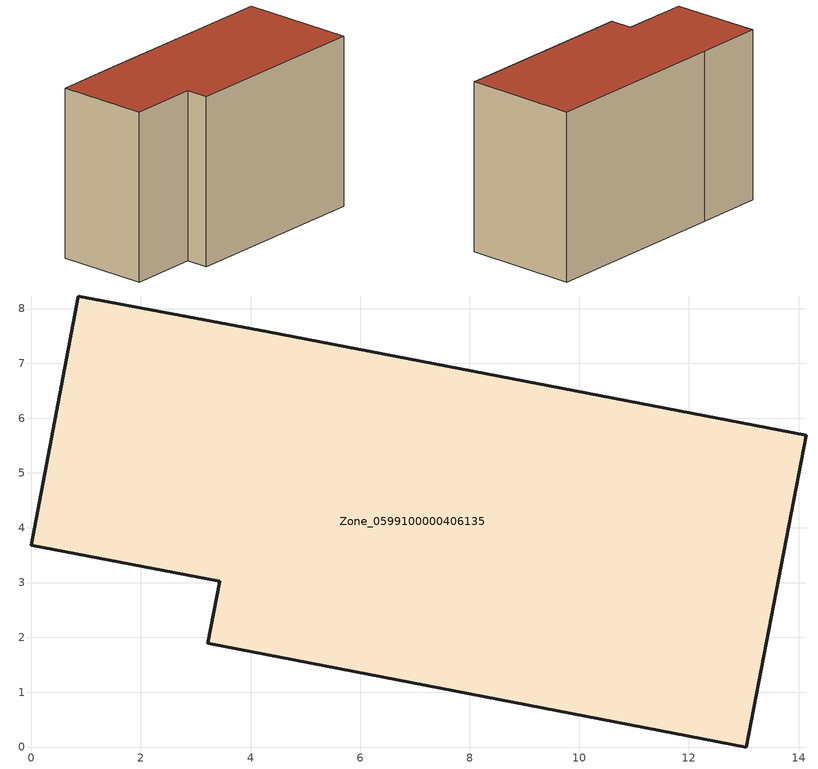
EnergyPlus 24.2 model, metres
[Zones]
Zone_0599100000406135
 floor ground (C_G): 3.22,1.89 3.44,3.02 0,3.69 0.85,8.23 4.32,7.58 14.14,5.69 13.04,0 z0
 wall outside (C_F): 3.44,3.02 3.22,1.89 13.04,0 14.14,5.69 4.32,7.58 0.85,8.23 0,3.69 3.44,3.02 z0:8.69
 roof outside (C_R): 0.85,8.23 0,3.69 3.44,3.02 3.22,1.89 13.04,0 14.14,5.69 4.32,7.58 z8.69
[BUILDING]
Pand.0599100000406135: North Axis=0; Terrain=City; Loads Convergence Tolerance Value=0.04; Temperature Convergence Tolerance Value=0.4; Solar Distribution=FullExterior; Maximum Number of Warmup Days=25; Minimum Number of Warmup Days=1
[Site:Location]
Rotterdam.The.Hague.AP_ZH_NLD Design_Conditions: Latitude=51.96; Longitude=4.45; Time Zone=1; Elevation=-4.5
[SITE:GROUNDTEMPERATURE:BUILDINGSURFACE]
18, 18, 18, 18, 18, 18, 18, 18, 18, 18, 18, 18
[MATERIAL] Thermal Absorptance=0.9; Solar Absorptance=0.7; Visible Absorptance=0.7
Name | Roughness | Thickness | Conductivity | Density | Specific Heat
G.TI.1992-2005 | MediumSmooth | 0.15 | 0.06 | 540 | 1210
F.TI.1992-2005 | Rough | 0.3 | 0.12 | 1920 | 840
R.TI.1992-2005 | MediumRough | 0.2 | 0.08 | 1500 | 1000
[CONSTRUCTION]
C_G: G.TI.1992-2005
C_F: F.TI.1992-2005
C_R: R.TI.1992-2005
[ZONE]
Zone_0599100000406135: Type=1; Multiplier=1; Ceiling Height=Autocalculate; Volume=Autocalculate; Floor Area=autocalculate; Part of Total Floor Area=Yes
[ZONEINFILTRATION:DESIGNFLOWRATE]
Infil_Zone_0599100000406135: Zone or ZoneList or Space or SpaceList=Zone_0599100000406135; Schedule=AlwaysOn; Design Flow Rate Calculation Method=Flow/Area; Flow Rate per Floor Area=0.0015; Constant Term Coefficient=1; Temperature Term Coefficient=0; Velocity Term Coefficient=0; Velocity Squared Term Coefficient=0
[HVACTEMPLATE:ZONE:IDEALLOADSAIRSYSTEM]
Zone_0599100000406135: Maximum Heating Supply Air Temperature=50; Minimum Cooling Supply Air Temperature=13; Maximum Heating Supply Air Humidity Ratio=0.0156; Minimum Cooling Supply Air Humidity Ratio=0.0077; Heating Limit=NoLimit; Cooling Limit=NoLimit; Dehumidification Control Type=ConstantSensibleHeatRatio; Cooling Sensible Heat Ratio=0.7; Dehumidification Setpoint=60; Humidification Control Type=None; Humidification Setpoint=30; Outdoor Air Method=None; Outdoor Air Flow Rate per Person=0.00944; Outdoor Air Flow Rate per Zone Floor Area=0; Outdoor Air Flow Rate per Zone=0; Demand Controlled Ventilation Type=None; Outdoor Air Economizer Type=NoEconomizer; Heat Recovery Type=None; Sensible Heat Recovery Effectiveness=0.7; Latent Heat Recovery Effectiveness=0.65
[ZONECONTROL:THERMOSTAT]
ThermostatControl_Zone_0599100000406135: Zone or ZoneList=Zone_0599100000406135; Control Type Schedule=DualSetpointControlType; Control 1=Thermostat_Zone_0599100000406135; Temperature Difference Between Cutout And Setpoint=0
[THERMOSTATSETPOINT:DUALSETPOINT]
Thermostat_Zone_0599100000406135: Heating Setpoint Temperature Schedule=HeatingSetpoint_Zone_0599100000406135; Cooling Setpoint Temperature Schedule=CoolingSetpoint_Zone_0599100000406135
[SCHEDULE:COMPACT]
HeatingSetpoint_Zone_0599100000406135: Through: 12/31, For: AllDays, Until: 24:00, 21
CoolingSetpoint_Zone_0599100000406135: Through: 12/31, For: AllDays, Until: 24:00, 24
DualSetpointControlType: Through: 12/31, For: AllDays, Until: 24:00, 4
AlwaysOn: Through: 12/31, For: AllDays, Until: 24:00, 1
